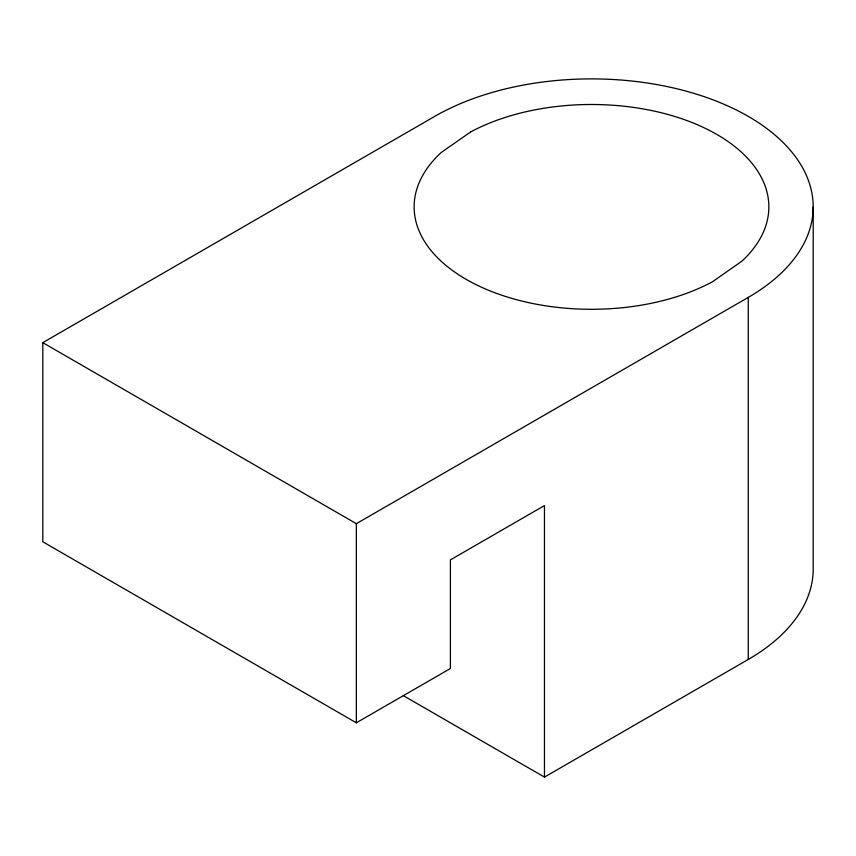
<?xml version="1.0" encoding="UTF-8"?>
<svg xmlns="http://www.w3.org/2000/svg" width="856" height="856" viewBox="0 0 856 856"><rect width="100%" height="100%" fill="white"/><g stroke="black" fill="none" stroke-linecap="round" stroke-linejoin="round"><path stroke-width="1.28" d="M544.459 777.109L544.459 505.575L450.406 559.878L450.406 668.493L356.342 722.806L42.8 541.784L42.8 342.657L434.72 116.384A221.704 128.004 0 0 1 748.262 116.384A221.704 128.004 0 0 1 748.262 297.396L748.262 659.452L544.459 777.109L403.315 695.618M42.8 342.657L356.342 523.679L748.262 297.396M813.2 206.895L813.2 568.94A221.704 128.004 0 0 1 748.262 659.452M356.342 523.679L356.342 722.806M470.64 131.942L441.15 152.561A177.363 102.399 0 0 0 478.568 285.851A177.363 102.399 0 0 0 712.353 281.838L741.831 261.219A177.363 102.399 0 0 0 704.424 127.929A177.363 102.399 0 0 0 470.64 131.942"/></g></svg>
